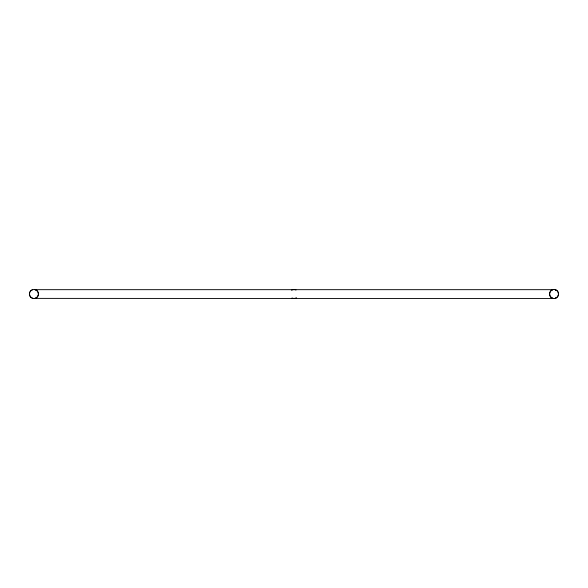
<?xml version="1.0" encoding="UTF-8"?>
<svg xmlns="http://www.w3.org/2000/svg" width="588" height="588" viewBox="0 0 588 588"><rect width="100%" height="100%" fill="white"/><g stroke="black" fill="none" stroke-linecap="round" stroke-linejoin="round"><path stroke-width="0.88" d="M35.14 289.671L552.926 289.671M555.675 289.671L555.675 290.31M555.675 297.925L555.675 298.564L34.222 298.388M554.954 289.641A4.447 4.447 0 0 1 555.447 298.219M553.154 298.351A4.447 4.447 0 0 1 552.654 289.774M34.861 289.641A4.447 4.447 0 0 1 35.361 298.219M33.06 298.351A4.447 4.447 0 0 1 29.606 293.096M29.988 292.001A4.447 4.447 0 0 1 32.56 289.774M296.448 297.712A4.447 4.447 0 0 1 292.008 297.969M291.56 290.281A4.447 4.447 0 0 1 296.007 290.024M31.068 297.55A4.586 4.586 0 0 0 38.492 294.728A4.586 4.586 0 0 0 32.333 289.715A4.586 4.586 0 0 0 31.068 297.55M551.14 297.55A4.586 4.586 0 0 0 558.563 294.728A4.586 4.586 0 0 0 552.404 289.715A4.586 4.586 0 0 0 551.14 297.55"/></g></svg>
